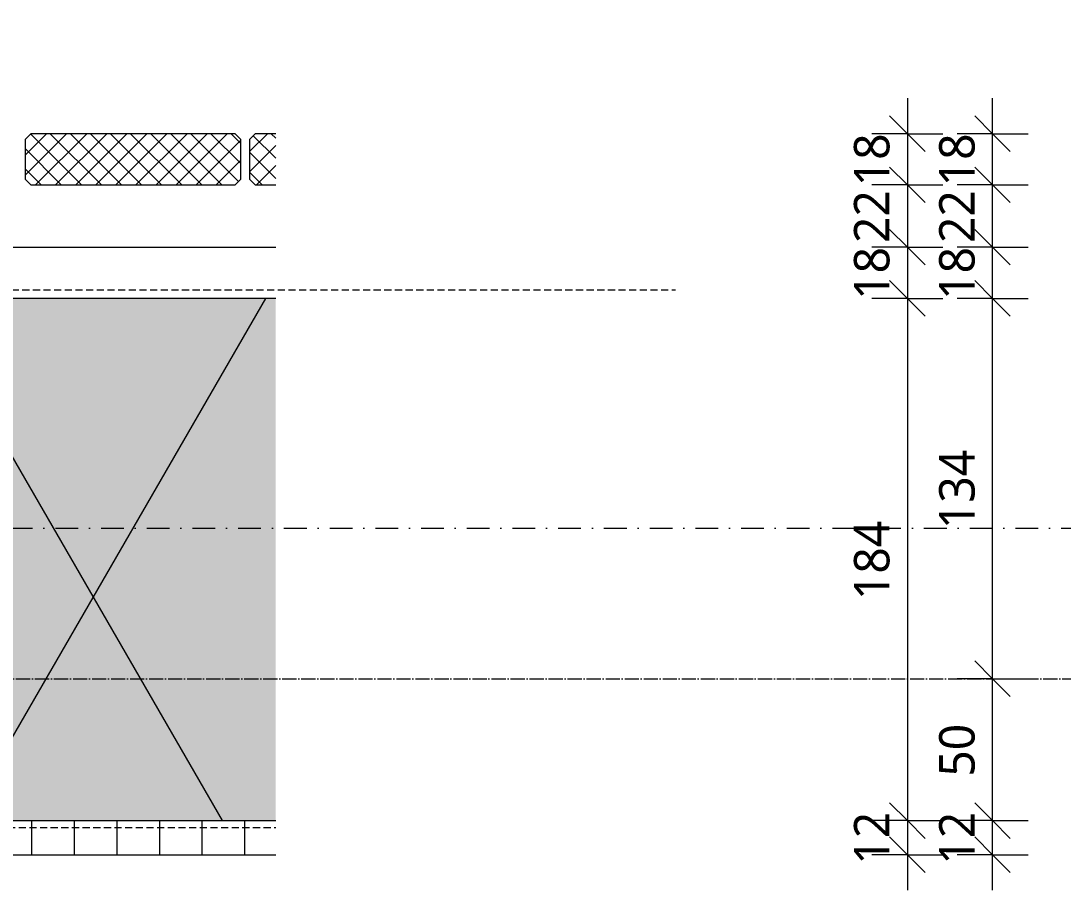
# Model space of a CAD drawing. Header units: millimetres. Extents: x 1381 to 5981, y 1743 to 14688.
# Drawn here: x 3356.1 to 3723.2, y 13938.6 to 14244.9 of the extents above; entities that cross this region are included whole.
import ezdxf

# ---------------------------------------------------------------- set-up
doc = ezdxf.new("R2010")
doc.units = ezdxf.units.MM
for name, pattern in [('MV_hartlijn_staal', [6.6, 5, -0.8, 0, -0.8]), ('MV_hidden', [3.75, 2.5, -1.25]), ('MV_stramien', [16, 8, -4, 0, -4])]:
    doc.linetypes.add(name, pattern=pattern)
for name, color, linetype, lineweight in [('A-ANNO-DIMS', 211, 'Continuous', 13), ('A-ANNO-DIMS-5', 211, 'Continuous', 13), ('A-DETL', 90, 'Continuous', 13), ('A-DETL-GENF', 92, 'Continuous', 18), ('A-DETL-MEDM', 33, 'Continuous', 18), ('G-ANNO-TEXT', 231, 'Continuous', 13)]:
    doc.layers.add(name, color=color, linetype=linetype, lineweight=lineweight)
doc.styles.add('Segoe UI_2', font='segoeui.ttf', dxfattribs={"height": 12.5})
doc.styles.add('Segoe UI_4', font='segoeui.ttf', dxfattribs={"height": 9})
doc.dimstyles.new('2_5mm_continuous_mm', dxfattribs={"dimscale": 304.8, "dimtxt": 13.092049, "dimasz": 0.04101, "dimexe": 0.04101, "dimexo": 0.0625, "dimgap": 0.008202, "dimtad": 1, "dimdec": 0, "dimzin": 0, "dimdsep": 46, "dimtxsty": 'Segoe UI_2', "dimblk1": 'OBLIQUE', "dimblk2": 'OBLIQUE', "dimsah": 1, "dimcen": 0.09, "dimdle": 0.04101, "dimazin": 0, "dimtfac": 1, "dimtdec": 4, "dimtix": 1, "dimtmove": 0, "dimatfit": 3, "dimfxl": 0.04101, "dimfxlon": 1, "dimtvp": 1, "dimtolj": 1, "dimtzin": 0, "dimarcsym": 2})
pattern_1 = [(45, (0, 0), (-3.5355339, 3.5355339), []), (135, (0, 0), (-3.5355339, -3.5355339), [])]

# ---------------------------------------------------------------- blocks, each defined once
blk = doc.blocks.new('00 plaatmateriaal - d_12 mm-3690103-Details Strandbaak Paviljoen')
at = {"layer": 'A-DETL-GENF', "lineweight": 13}
h = blk.add_hatch(dxfattribs=at)
h.set_pattern_fill('FP_3', color=256, style=0, pattern_type=2)
h.set_pattern_definition([(90, (0, 0), (-15, 9e-16), [])])
h.paths.add_polyline_path([(164.09, -12), (204.26, -12), (204.26, 0), (0, 0), (0, -12), (31, -12)])
at = {"layer": 'A-DETL-MEDM'}
for p, q in [((0, 0), (0, -5)), ((0, -12), (204.26, -12))]:
    blk.add_line(p, q, dxfattribs=at)
blk = doc.blocks.new('42 isolatie - Type 1-V8-Details Strandbaak Paviljoen')
at = {"layer": 'A-DETL-GENF'}
blk.add_hatch(color=256, dxfattribs=at).paths.add_polyline_path([(173.53, 0.8), (173.53, 184.8), (0.28, 184.8), (0.28, 0.8), (133.37, 0.8)])
at = {"layer": 'A-DETL-GENF', "lineweight": 13}
h = blk.add_hatch(dxfattribs=at)
h.set_pattern_fill('FP_2', color=256, style=0, pattern_type=2)
h.set_pattern_definition([(60, (-2126.39, 181.76), (-155.885, 90), []), (120, (-2126.39, 181.76), (-155.885, -90), [])])
h.paths.add_polyline_path([(173.53, 0.8), (173.53, 184.8), (0.28, 184.8), (0.28, 0.8), (133.37, 0.8)])
at = {"layer": 'A-DETL-GENF'}
for p, q in [((173.53, 184.8), (0.28, 184.8)), ((0.28, 184.8), (0.28, 0.8)), ((173.53, 184.8), (0.28, 184.8)), ((0.28, 184.8), (0.28, 0.8)), ((0.28, 0.8), (173.53, 0.8)), ((0.28, 0.8), (173.53, 0.8))]:
    blk.add_line(p, q, dxfattribs=at)
blk = doc.blocks.new('DIMBLOCK36-Details Strandbaak Paviljoen')
at = {"layer": 'A-ANNO-DIMS-5'}
for p, q in [((3698.33, 13963.11), (3692.08, 13969.36)), ((3698.33, 13963.11), (3685.83, 13963.11)), ((3698.33, 13938.61), (3698.33, 13963.11)), ((3698.33, 13963.11), (3704.58, 13956.86)), ((3698.33, 13963.11), (3710.83, 13963.11)), ((3698.33, 13951.11), (3692.08, 13957.36)), ((3698.33, 13951.11), (3685.83, 13951.11)), ((3698.33, 13951.11), (3704.58, 13944.86)), ((3698.33, 13951.11), (3710.83, 13951.11))]:
    blk.add_line(p, q, dxfattribs=at)
at = {"layer": 'A-ANNO-DIMS-5', "color": 0, "insert": (3679.52, 13947.59), "char_height": 12.5, "width": 22.8516, "attachment_point": 1, "rotation": 90, "line_spacing_factor": 1.142579, "style": 'Segoe UI_2'}
blk.add_mtext('12', dxfattribs=at)
blk = doc.blocks.new('_Oblique')
at = {"color": 0, "linetype": 'ByBlock', "lineweight": -2}
blk.add_line((-0.5, -0.5), (0.5, 0.5), dxfattribs=at)
blk = doc.blocks.new('DIMBLOCK37-Details Strandbaak Paviljoen')
at = {"layer": 'A-ANNO-DIMS-5'}
for p, q in [((3698.33, 14013.11), (3692.08, 14019.36)), ((3698.33, 14013.11), (3685.83, 14013.11)), ((3698.33, 13963.11), (3698.33, 14013.11)), ((3698.33, 14013.11), (3704.58, 14006.86)), ((3698.33, 14013.11), (3710.83, 14013.11)), ((3698.33, 13963.11), (3692.08, 13969.36)), ((3698.33, 13963.11), (3685.83, 13963.11)), ((3698.33, 13963.11), (3704.58, 13956.86)), ((3698.33, 13963.11), (3710.83, 13963.11))]:
    blk.add_line(p, q, dxfattribs=at)
at = {"layer": 'A-ANNO-DIMS-5', "color": 0, "insert": (3679.52, 13978.59), "char_height": 12.5, "width": 22.8516, "attachment_point": 1, "rotation": 90, "line_spacing_factor": 1.142579, "style": 'Segoe UI_2'}
blk.add_mtext('50', dxfattribs=at)
blk = doc.blocks.new('DIMBLOCK38-Details Strandbaak Paviljoen')
at = {"layer": 'A-ANNO-DIMS-5'}
for p, q in [((3698.33, 14147.11), (3692.08, 14153.36)), ((3698.33, 14147.11), (3685.83, 14147.11)), ((3698.33, 14013.11), (3698.33, 14147.11)), ((3698.33, 14147.11), (3704.58, 14140.86)), ((3698.33, 14147.11), (3710.83, 14147.11)), ((3698.33, 14013.11), (3692.08, 14019.36)), ((3698.33, 14013.11), (3685.83, 14013.11)), ((3698.33, 14013.11), (3704.58, 14006.86)), ((3698.33, 14013.11), (3710.83, 14013.11))]:
    blk.add_line(p, q, dxfattribs=at)
at = {"layer": 'A-ANNO-DIMS-5', "color": 0, "insert": (3679.52, 14065.82), "char_height": 12.5, "width": 34.2774, "attachment_point": 1, "rotation": 90, "line_spacing_factor": 1.142579, "style": 'Segoe UI_2'}
blk.add_mtext('134', dxfattribs=at)
blk = doc.blocks.new('DIMBLOCK39-Details Strandbaak Paviljoen')
at = {"layer": 'A-ANNO-DIMS-5'}
for p, q in [((3698.33, 14165.11), (3692.08, 14171.36)), ((3698.33, 14165.11), (3685.83, 14165.11)), ((3698.33, 14147.11), (3698.33, 14165.11)), ((3698.33, 14165.11), (3704.58, 14158.86)), ((3698.33, 14165.11), (3710.83, 14165.11)), ((3698.33, 14147.11), (3692.08, 14153.36)), ((3698.33, 14147.11), (3685.83, 14147.11)), ((3698.33, 14147.11), (3704.58, 14140.86)), ((3698.33, 14147.11), (3710.83, 14147.11))]:
    blk.add_line(p, q, dxfattribs=at)
at = {"layer": 'A-ANNO-DIMS-5', "color": 0, "insert": (3679.52, 14146.59), "char_height": 12.5, "width": 22.8516, "attachment_point": 1, "rotation": 90, "line_spacing_factor": 1.142579, "style": 'Segoe UI_2'}
blk.add_mtext('18', dxfattribs=at)
blk = doc.blocks.new('DIMBLOCK40-Details Strandbaak Paviljoen')
at = {"layer": 'A-ANNO-DIMS-5'}
for p, q in [((3698.33, 14187.11), (3692.08, 14193.36)), ((3698.33, 14187.11), (3685.83, 14187.11)), ((3698.33, 14165.11), (3698.33, 14187.11)), ((3698.33, 14187.11), (3704.58, 14180.86)), ((3698.33, 14187.11), (3710.83, 14187.11)), ((3698.33, 14165.11), (3692.08, 14171.36)), ((3698.33, 14165.11), (3685.83, 14165.11)), ((3698.33, 14165.11), (3704.58, 14158.86)), ((3698.33, 14165.11), (3710.83, 14165.11))]:
    blk.add_line(p, q, dxfattribs=at)
at = {"layer": 'A-ANNO-DIMS-5', "color": 0, "insert": (3679.52, 14166.59), "char_height": 12.5, "width": 22.8516, "attachment_point": 1, "rotation": 90, "line_spacing_factor": 1.142579, "style": 'Segoe UI_2'}
blk.add_mtext('22', dxfattribs=at)
blk = doc.blocks.new('DIMBLOCK41-Details Strandbaak Paviljoen')
at = {"layer": 'A-ANNO-DIMS-5'}
for p, q in [((3698.33, 14187.11), (3698.33, 14217.61)), ((3698.33, 14205.11), (3692.08, 14211.36)), ((3698.33, 14205.11), (3685.83, 14205.11)), ((3698.33, 14205.11), (3704.58, 14198.86)), ((3698.33, 14205.11), (3710.83, 14205.11)), ((3698.33, 14187.11), (3692.08, 14193.36)), ((3698.33, 14187.11), (3685.83, 14187.11)), ((3698.33, 14187.11), (3704.58, 14180.86)), ((3698.33, 14187.11), (3710.83, 14187.11))]:
    blk.add_line(p, q, dxfattribs=at)
at = {"layer": 'A-ANNO-DIMS-5', "color": 0, "insert": (3679.52, 14186.59), "char_height": 12.5, "width": 22.8516, "attachment_point": 1, "rotation": 90, "line_spacing_factor": 1.142579, "style": 'Segoe UI_2'}
blk.add_mtext('18', dxfattribs=at)
blk = doc.blocks.new('DIMBLOCK42-Details Strandbaak Paviljoen')
at = {"layer": 'A-ANNO-DIMS-5'}
for p, q in [((3668.33, 14217.61), (3668.33, 14187.11)), ((3668.33, 14205.11), (3662.08, 14211.36)), ((3668.33, 14205.11), (3655.83, 14205.11)), ((3668.33, 14205.11), (3674.58, 14198.86)), ((3668.33, 14205.11), (3680.83, 14205.11)), ((3668.33, 14187.11), (3662.08, 14193.36)), ((3668.33, 14187.11), (3655.83, 14187.11)), ((3668.33, 14187.11), (3674.58, 14180.86)), ((3668.33, 14187.11), (3680.83, 14187.11))]:
    blk.add_line(p, q, dxfattribs=at)
at = {"layer": 'A-ANNO-DIMS-5', "color": 0, "insert": (3649.52, 14186.59), "char_height": 12.5, "width": 22.8516, "attachment_point": 1, "rotation": 90, "line_spacing_factor": 1.142579, "style": 'Segoe UI_2'}
blk.add_mtext('18', dxfattribs=at)
blk = doc.blocks.new('DIMBLOCK43-Details Strandbaak Paviljoen')
at = {"layer": 'A-ANNO-DIMS-5'}
for p, q in [((3668.33, 14187.11), (3662.08, 14193.36)), ((3668.33, 14187.11), (3655.83, 14187.11)), ((3668.33, 14187.11), (3668.33, 14165.11)), ((3668.33, 14187.11), (3674.58, 14180.86)), ((3668.33, 14187.11), (3680.83, 14187.11)), ((3668.33, 14165.11), (3662.08, 14171.36)), ((3668.33, 14165.11), (3655.83, 14165.11)), ((3668.33, 14165.11), (3674.58, 14158.86)), ((3668.33, 14165.11), (3680.83, 14165.11))]:
    blk.add_line(p, q, dxfattribs=at)
at = {"layer": 'A-ANNO-DIMS-5', "color": 0, "insert": (3649.52, 14166.59), "char_height": 12.5, "width": 22.8516, "attachment_point": 1, "rotation": 90, "line_spacing_factor": 1.142579, "style": 'Segoe UI_2'}
blk.add_mtext('22', dxfattribs=at)
blk = doc.blocks.new('DIMBLOCK44-Details Strandbaak Paviljoen')
at = {"layer": 'A-ANNO-DIMS-5'}
for p, q in [((3668.33, 14165.11), (3662.08, 14171.36)), ((3668.33, 14165.11), (3655.83, 14165.11)), ((3668.33, 14165.11), (3668.33, 14147.11)), ((3668.33, 14165.11), (3674.58, 14158.86)), ((3668.33, 14165.11), (3680.83, 14165.11)), ((3668.33, 14147.11), (3662.08, 14153.36)), ((3668.33, 14147.11), (3655.83, 14147.11)), ((3668.33, 14147.11), (3674.58, 14140.86)), ((3668.33, 14147.11), (3680.83, 14147.11))]:
    blk.add_line(p, q, dxfattribs=at)
at = {"layer": 'A-ANNO-DIMS-5', "color": 0, "insert": (3649.52, 14146.59), "char_height": 12.5, "width": 22.8516, "attachment_point": 1, "rotation": 90, "line_spacing_factor": 1.142579, "style": 'Segoe UI_2'}
blk.add_mtext('18', dxfattribs=at)
blk = doc.blocks.new('DIMBLOCK45-Details Strandbaak Paviljoen')
at = {"layer": 'A-ANNO-DIMS-5'}
for p, q in [((3668.33, 14147.11), (3662.08, 14153.36)), ((3668.33, 14147.11), (3655.83, 14147.11)), ((3668.33, 14147.11), (3668.33, 13963.11)), ((3668.33, 14147.11), (3674.58, 14140.86)), ((3668.33, 14147.11), (3680.83, 14147.11)), ((3668.33, 13963.11), (3662.08, 13969.36)), ((3668.33, 13963.11), (3655.83, 13963.11)), ((3668.33, 13963.11), (3674.58, 13956.86)), ((3668.33, 13963.11), (3680.83, 13963.11))]:
    blk.add_line(p, q, dxfattribs=at)
at = {"layer": 'A-ANNO-DIMS-5', "color": 0, "insert": (3649.52, 14040.82), "char_height": 12.5, "width": 34.2774, "attachment_point": 1, "rotation": 90, "line_spacing_factor": 1.142579, "style": 'Segoe UI_2'}
blk.add_mtext('184', dxfattribs=at)
blk = doc.blocks.new('DIMBLOCK46-Details Strandbaak Paviljoen')
at = {"layer": 'A-ANNO-DIMS-5'}
for p, q in [((3668.33, 13963.11), (3662.08, 13969.36)), ((3668.33, 13963.11), (3655.83, 13963.11)), ((3668.33, 13963.11), (3668.33, 13938.61)), ((3668.33, 13963.11), (3674.58, 13956.86)), ((3668.33, 13963.11), (3680.83, 13963.11)), ((3668.33, 13951.11), (3662.08, 13957.36)), ((3668.33, 13951.11), (3655.83, 13951.11)), ((3668.33, 13951.11), (3674.58, 13944.86)), ((3668.33, 13951.11), (3680.83, 13951.11))]:
    blk.add_line(p, q, dxfattribs=at)
at = {"layer": 'A-ANNO-DIMS-5', "color": 0, "insert": (3649.52, 13947.59), "char_height": 12.5, "width": 22.8516, "attachment_point": 1, "rotation": 90, "line_spacing_factor": 1.142579, "style": 'Segoe UI_2'}
blk.add_mtext('12', dxfattribs=at)

msp = doc.modelspace()

# ---------------------------------------------------------------- hatches: boundary and pattern name
at = {"layer": 'A-DETL-GENF', "lineweight": 13}
h = msp.add_hatch(dxfattribs=at)
h.set_pattern_fill('FP_15', color=250, style=0, pattern_type=2)
h.set_pattern_definition(pattern_1)
h.paths.add_polyline_path([(3431.62, 14187.11), (3433.62, 14189.11), (3433.62, 14203.11), (3431.62, 14205.11), (3359.62, 14205.11), (3357.62, 14203.11), (3357.62, 14189.11), (3359.62, 14187.11), (3405.71, 14187.11)])
h = msp.add_hatch(dxfattribs=at)
h.set_pattern_fill('FP_15', color=250, style=0, pattern_type=2)
h.set_pattern_definition(pattern_1)
h.paths.add_polyline_path([(3438.62, 14187.11), (3445.87, 14187.11), (3445.87, 14205.11), (3438.62, 14205.11), (3436.62, 14203.11), (3436.62, 14189.11)])

# ---------------------------------------------------------------- linework, layer by layer
at = {"layer": 'A-DETL', "lineweight": 18}
for p, q in [((3359.62, 14205.11), (3357.62, 14203.11)), ((3357.62, 14203.11), (3357.62, 14189.11)), ((3431.62, 14205.11), (3359.62, 14205.11)), ((3433.62, 14203.11), (3431.62, 14205.11)), ((3433.62, 14189.11), (3433.62, 14203.11)), ((3438.62, 14205.11), (3436.62, 14203.11)), ((3436.62, 14203.11), (3436.62, 14189.11)), ((3445.87, 14205.11), (3438.62, 14205.11)), ((3357.62, 14189.11), (3359.62, 14187.11)), ((3431.62, 14187.11), (3433.62, 14189.11)), ((3436.62, 14189.11), (3438.62, 14187.11)), ((3359.62, 14187.11), (3431.62, 14187.11)), ((3438.62, 14187.11), (3445.87, 14187.11)), ((3022.12, 14165.11), (3445.87, 14165.11))]:
    msp.add_line(p, q, dxfattribs=at)
at = {"layer": 'A-DETL', "linetype": 'MV_hidden', "lineweight": 18}
for p, q in [((2666.62, 14150.11), (3586.62, 14150.11)), ((3231.62, 13960.73), (3445.87, 13960.73))]:
    msp.add_line(p, q, dxfattribs=at)
at = {"layer": 'A-DETL', "linetype": 'MV_stramien', "lineweight": 18}
msp.add_line((1887.09, 14066.11), (4747.09, 14066.11), dxfattribs=at)
at = {"layer": 'A-DETL', "linetype": 'MV_hartlijn_staal'}
msp.add_line((1887.09, 14013.11), (4716.62, 14013.11), dxfattribs=at)

# ---------------------------------------------------------------- block references
at = {"layer": 'A-DETL-GENF'}
msp.add_blockref('42 isolatie - Type 1-V8-Details Strandbaak Paviljoen', (3272.34, 13962.31), dxfattribs=at)
at = {"layer": 'A-DETL-MEDM'}
msp.add_blockref('00 plaatmateriaal - d_12 mm-3690103-Details Strandbaak Paviljoen', (3241.62, 13963.11), dxfattribs=at)

# ---------------------------------------------------------------- texts
at = {"layer": 'G-ANNO-TEXT', "color": 7, "insert": (3097.53, 14242.63), "char_height": 9, "width": 290.2109, "attachment_point": 1, "style": 'Segoe UI_4', "bg_fill": 3, "box_fill_scale": 1.25, "bg_fill_color": 9, "bg_fill_true_color": 13158600, "bg_fill_transparency": 0}
msp.add_mtext('Blauwplaat Isolatie  t.p.v. koppeling units', dxfattribs=at)

# ---------------------------------------------------------------- dimensions: what is measured, and where the dimension line sits
at = {"layer": 'A-ANNO-DIMS'}
for base, p1, p2, override, picture, middle in [((3668.33, 14187.11), (3680.83, 14205.11), (3680.83, 14187.11), {"dimpost": '<>', "dimfxl": 18}, 'DIMBLOCK42-Details Strandbaak Paviljoen', (3659.34, 14196.11)), ((3698.33, 14205.11), (3710.83, 14187.11), (3710.83, 14205.11), {"dimpost": '<>', "dimfxl": 18}, 'DIMBLOCK41-Details Strandbaak Paviljoen', (3689.34, 14196.11)), ((3668.33, 14165.11), (3680.83, 14187.11), (3680.83, 14165.11), {"dimpost": '<>', "dimfxl": 22}, 'DIMBLOCK43-Details Strandbaak Paviljoen', (3659.48, 14176.11)), ((3698.33, 14187.11), (3710.83, 14165.11), (3710.83, 14187.11), {"dimpost": '<>', "dimfxl": 22}, 'DIMBLOCK40-Details Strandbaak Paviljoen', (3689.48, 14176.11)), ((3668.33, 14147.11), (3680.83, 14165.11), (3680.83, 14147.11), {"dimpost": '<>', "dimfxl": 18}, 'DIMBLOCK44-Details Strandbaak Paviljoen', (3659.34, 14156.11)), ((3698.33, 14165.11), (3710.83, 14147.11), (3710.83, 14165.11), {"dimpost": '<>', "dimfxl": 18}, 'DIMBLOCK39-Details Strandbaak Paviljoen', (3689.34, 14156.11)), ((3668.33, 13963.11), (3680.83, 14147.11), (3680.83, 13963.11), {"dimpost": '<>', "dimfxl": 184}, 'DIMBLOCK45-Details Strandbaak Paviljoen', (3659.34, 14055.11)), ((3698.33, 14147.11), (3685.83, 14013.11), (3710.83, 14147.11), {"dimpost": '<>', "dimfxl": 136.312142}, 'DIMBLOCK38-Details Strandbaak Paviljoen', (3689.33, 14080.11)), ((3698.33, 14013.11), (3710.83, 13963.11), (3685.83, 14013.11), {"dimpost": '<>', "dimfxl": 55.901699}, 'DIMBLOCK37-Details Strandbaak Paviljoen', (3689.37, 13988.11)), ((3668.33, 13951.11), (3680.83, 13963.11), (3680.83, 13951.11), {"dimpost": '<>', "dimfxl": 12}, 'DIMBLOCK46-Details Strandbaak Paviljoen', (3659.44, 13957.11)), ((3698.33, 13963.11), (3710.83, 13951.11), (3710.83, 13963.11), {"dimpost": '<>', "dimfxl": 12}, 'DIMBLOCK36-Details Strandbaak Paviljoen', (3689.44, 13957.11))]:
    dim = msp.add_linear_dim(base=base, p1=p1, p2=p2, angle=90, dimstyle='2_5mm_continuous_mm', override=override, dxfattribs=at)
    dim.commit()
    dim.dimension.update_dxf_attribs({"geometry": picture, "text_midpoint": middle})

doc.saveas('drawing.dxf')
